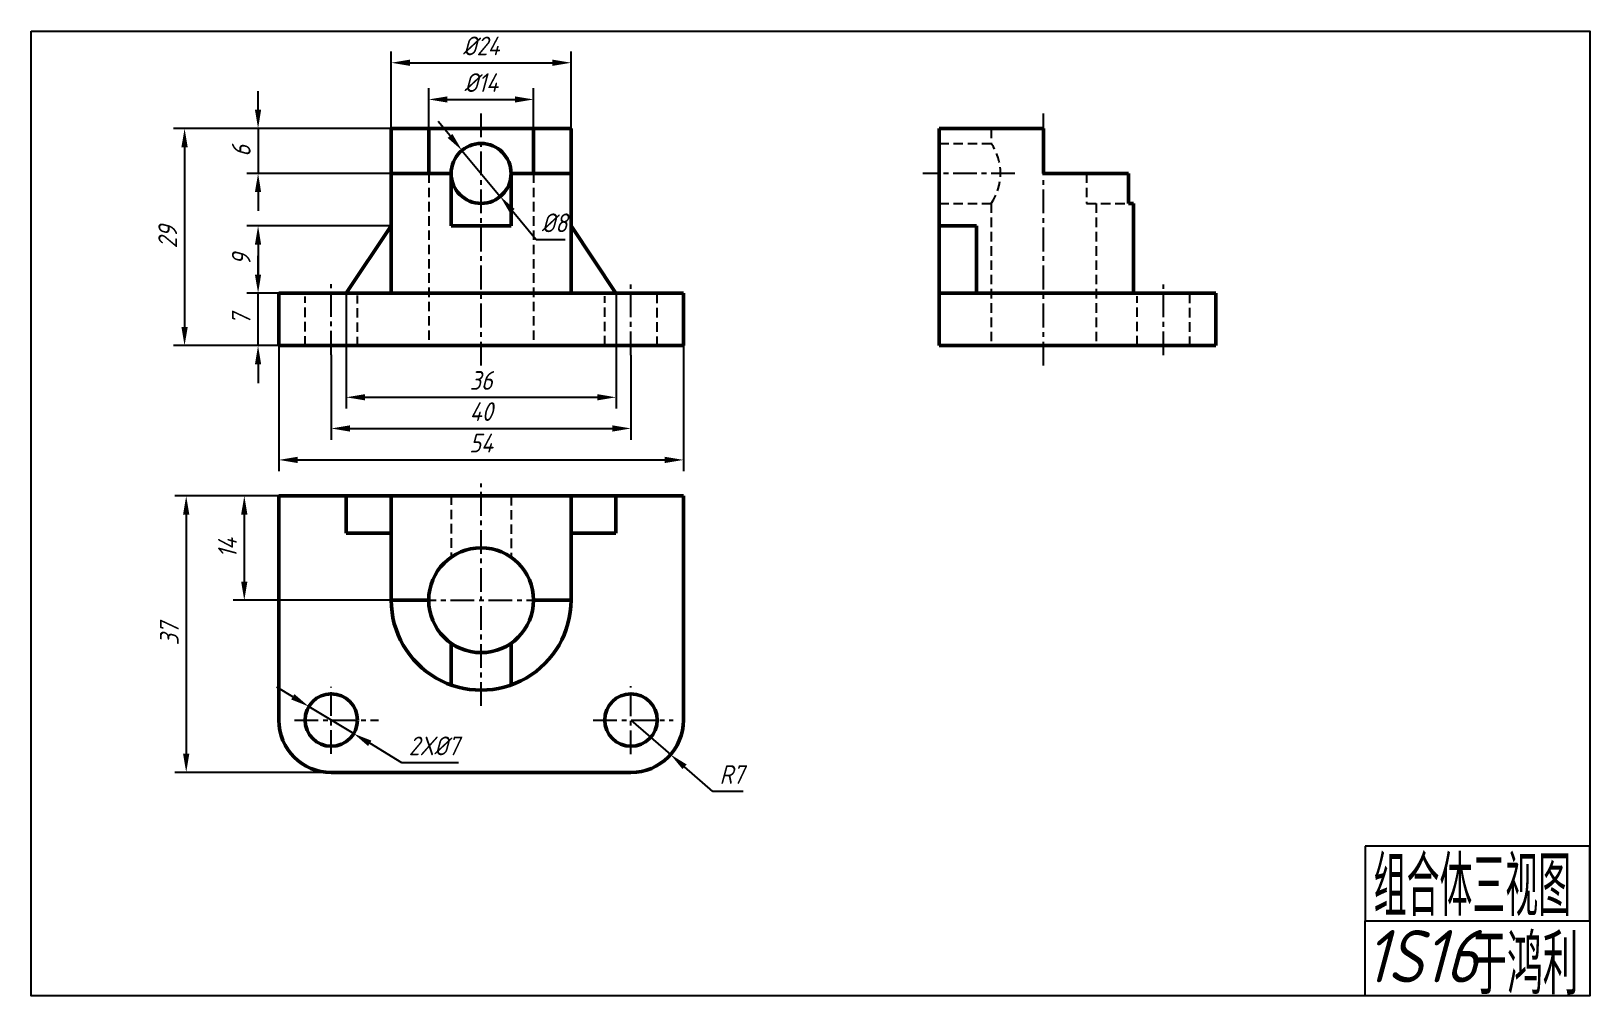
# Model space of a CAD drawing. Header units: millimetres. Extents: x 440 to 3345, y 301 to 1495.
# Drawn here: x 1499.6 to 1707.6, y 1047.7 to 1176.5 of the extents above; entities that cross this region are included whole.
import ezdxf

# ---------------------------------------------------------------- set-up
doc = ezdxf.new("R2010")
doc.units = ezdxf.units.MM
doc.header["$LTSCALE"] = 0.1
doc.linetypes.add('CENTER', pattern=[50.8, 31.75, -6.35, 6.35, -6.35])
doc.linetypes.add('DASHED', pattern=[19.05, 12.7, -6.35])
doc.layers.get('0').update_dxf_attribs({"color": 3, "lineweight": 50})
for name, color, linetype, lineweight in [('04', 2, 'DASHED', 25), ('05', 1, 'CENTER', 25), ('08', 6, 'Continuous', 25), ('11', 4, 'Continuous', 25)]:
    doc.layers.add(name, color=color, linetype=linetype, lineweight=lineweight)
doc.styles.add('gbeitc', font='gbeitc.shx')
doc.styles.get("Standard").update_dxf_attribs({"font": 'simfang.ttf'})
doc.dimstyles.new('2.5', dxfattribs={"dimtxt": 2.5, "dimasz": 2.5, "dimexe": 1.5, "dimexo": 0, "dimgap": 1, "dimtad": 1, "dimtoh": 1, "dimtxsty": 'gbeitc', "dimcen": 2.5, "dimclrt": 2, "dimadec": 0, "dimazin": 0, "dimtfac": 1, "dimtmove": 0, "dimatfit": 3, "dimfxl": 1, "dimtfillclr": 256, "dimarcsym": 0})
doc.dimstyles.new('2.5C', dxfattribs={"dimtxt": 2.5, "dimasz": 2.5, "dimexe": 1.5, "dimexo": 0, "dimgap": 1, "dimtad": 1, "dimtoh": 1, "dimtxsty": 'gbeitc', "dimcen": 2.5, "dimclrt": 2, "dimadec": 0, "dimazin": 0, "dimtfac": 1, "dimtmove": 0, "dimatfit": 3, "dimfxl": 1, "dimtfillclr": 256, "dimarcsym": 0})

# ---------------------------------------------------------------- blocks, each defined once
blk = doc.blocks.new('*D28')
at = {"layer": '08', "color": 0, "lineweight": -2, "transparency": 16777216}
for p, q in [((1529.88, 1144.04), (1529.88, 1146.54)), ((1532.65, 1141.54), (1528.38, 1141.54)), ((1529.88, 1134.54), (1529.88, 1141.54)), ((1532.65, 1134.54), (1528.38, 1134.54)), ((1529.88, 1132.04), (1529.88, 1129.54))]:
    blk.add_line(p, q, dxfattribs=at)
at = {"layer": '08', "color": 0, "transparency": 16777216}
for points in [[(1529.46, 1144.04), (1530.29, 1144.04), (1529.88, 1141.54)], [(1529.46, 1132.04), (1530.29, 1132.04), (1529.88, 1134.54)]]:
    blk.add_solid(points, dxfattribs=at)
at = {"layer": 'Defpoints', "color": 0, "transparency": 16777216}
for p in [(1529.88, 1141.54), (1532.65, 1141.54), (1532.65, 1134.54)]:
    blk.add_point(p, dxfattribs=at)
at = {"layer": '08', "color": 2, "transparency": 16777216, "insert": (1527.63, 1138.04), "char_height": 2.5, "attachment_point": 5, "rotation": 90, "style": 'gbeitc'}
blk.add_mtext('7', dxfattribs=at)
blk = doc.blocks.new('*D29')
at = {"layer": '08', "color": 0, "lineweight": -2, "transparency": 16777216}
for p, q in [((1547.65, 1163.54), (1518.57, 1163.54)), ((1520.07, 1161.04), (1520.07, 1137.04)), ((1532.65, 1134.54), (1518.57, 1134.54))]:
    blk.add_line(p, q, dxfattribs=at)
at = {"layer": '08', "color": 0, "transparency": 16777216}
for points in [[(1519.65, 1161.04), (1520.49, 1161.04), (1520.07, 1163.54)], [(1519.65, 1137.04), (1520.49, 1137.04), (1520.07, 1134.54)]]:
    blk.add_solid(points, dxfattribs=at)
at = {"layer": 'Defpoints', "color": 0, "transparency": 16777216}
for p in [(1547.65, 1163.54), (1520.07, 1134.54), (1532.65, 1134.54)]:
    blk.add_point(p, dxfattribs=at)
at = {"layer": '08', "color": 2, "transparency": 16777216, "insert": (1517.82, 1149.04), "char_height": 2.5, "attachment_point": 5, "rotation": 90, "style": 'gbeitc'}
blk.add_mtext('29', dxfattribs=at)
blk = doc.blocks.new('*D30')
at = {"layer": '08', "color": 0, "lineweight": -2, "transparency": 16777216}
for p, q in [((1529.88, 1166.04), (1529.88, 1168.54)), ((1547.65, 1163.54), (1528.38, 1163.54)), ((1529.88, 1163.54), (1529.88, 1157.54)), ((1547.65, 1157.54), (1528.38, 1157.54)), ((1529.88, 1155.04), (1529.88, 1152.54))]:
    blk.add_line(p, q, dxfattribs=at)
at = {"layer": '08', "color": 0, "transparency": 16777216}
for points in [[(1529.46, 1166.04), (1530.29, 1166.04), (1529.88, 1163.54)], [(1529.46, 1155.04), (1530.29, 1155.04), (1529.88, 1157.54)]]:
    blk.add_solid(points, dxfattribs=at)
at = {"layer": 'Defpoints', "color": 0, "transparency": 16777216}
for p in [(1547.65, 1163.54), (1529.88, 1157.54), (1547.65, 1157.54)]:
    blk.add_point(p, dxfattribs=at)
at = {"layer": '08', "color": 2, "transparency": 16777216, "insert": (1527.63, 1160.54), "char_height": 2.5, "attachment_point": 5, "rotation": 90, "style": 'gbeitc'}
blk.add_mtext('6', dxfattribs=at)
blk = doc.blocks.new('*D31')
at = {"layer": '08', "color": 0, "lineweight": -2, "transparency": 16777216}
for p, q in [((1547.65, 1150.54), (1528.38, 1150.54)), ((1529.88, 1148.04), (1529.88, 1144.04)), ((1547.65, 1141.54), (1528.38, 1141.54))]:
    blk.add_line(p, q, dxfattribs=at)
at = {"layer": '08', "color": 0, "transparency": 16777216}
for points in [[(1529.46, 1148.04), (1530.29, 1148.04), (1529.88, 1150.54)], [(1529.46, 1144.04), (1530.29, 1144.04), (1529.88, 1141.54)]]:
    blk.add_solid(points, dxfattribs=at)
at = {"layer": 'Defpoints', "color": 0, "transparency": 16777216}
for p in [(1547.65, 1150.54), (1529.88, 1141.54), (1547.65, 1141.54)]:
    blk.add_point(p, dxfattribs=at)
at = {"layer": '08', "color": 2, "transparency": 16777216, "insert": (1527.63, 1146.04), "char_height": 2.5, "attachment_point": 5, "rotation": 90, "style": 'gbeitc'}
blk.add_mtext('9', dxfattribs=at)
blk = doc.blocks.new('*D32')
at = {"layer": '08', "color": 0, "lineweight": -2, "transparency": 16777216}
for p, q in [((1539.65, 1133.33), (1539.65, 1121.98)), ((1579.65, 1133.26), (1579.65, 1121.98)), ((1542.15, 1123.48), (1577.15, 1123.48))]:
    blk.add_line(p, q, dxfattribs=at)
at = {"layer": '08', "color": 0, "transparency": 16777216}
for points in [[(1542.15, 1123.9), (1542.15, 1123.06), (1539.65, 1123.48)], [(1577.15, 1123.9), (1577.15, 1123.06), (1579.65, 1123.48)]]:
    blk.add_solid(points, dxfattribs=at)
at = {"layer": 'Defpoints', "color": 0, "transparency": 16777216}
for p in [(1539.65, 1133.33), (1579.65, 1133.26), (1579.65, 1123.48)]:
    blk.add_point(p, dxfattribs=at)
at = {"layer": '08', "color": 2, "transparency": 16777216, "insert": (1559.65, 1125.73), "char_height": 2.5, "attachment_point": 5, "style": 'gbeitc'}
blk.add_mtext('40', dxfattribs=at)
blk = doc.blocks.new('*D33')
at = {"layer": '08', "color": 0, "lineweight": -2, "transparency": 16777216}
for p, q in [((1532.65, 1134.54), (1532.65, 1117.78)), ((1586.65, 1134.54), (1586.65, 1117.78)), ((1535.15, 1119.28), (1584.15, 1119.28))]:
    blk.add_line(p, q, dxfattribs=at)
at = {"layer": '08', "color": 0, "transparency": 16777216}
for points in [[(1535.15, 1119.7), (1535.15, 1118.86), (1532.65, 1119.28)], [(1584.15, 1119.7), (1584.15, 1118.86), (1586.65, 1119.28)]]:
    blk.add_solid(points, dxfattribs=at)
at = {"layer": 'Defpoints', "color": 0, "transparency": 16777216}
for p in [(1532.65, 1134.54), (1586.65, 1134.54), (1586.65, 1119.28)]:
    blk.add_point(p, dxfattribs=at)
at = {"layer": '08', "color": 2, "transparency": 16777216, "insert": (1559.65, 1121.53), "char_height": 2.5, "attachment_point": 5, "style": 'gbeitc'}
blk.add_mtext('54', dxfattribs=at)
blk = doc.blocks.new('*D34')
at = {"layer": '08', "color": 0, "lineweight": -2, "transparency": 16777216}
for p, q in [((1532.65, 1114.48), (1518.79, 1114.48)), ((1520.29, 1111.98), (1520.29, 1080.04)), ((1539.65, 1077.54), (1518.79, 1077.54))]:
    blk.add_line(p, q, dxfattribs=at)
at = {"layer": '08', "color": 0, "transparency": 16777216}
for points in [[(1519.87, 1111.98), (1520.7, 1111.98), (1520.29, 1114.48)], [(1519.87, 1080.04), (1520.7, 1080.04), (1520.29, 1077.54)]]:
    blk.add_solid(points, dxfattribs=at)
at = {"layer": 'Defpoints', "color": 0, "transparency": 16777216}
for p in [(1532.65, 1114.48), (1520.29, 1077.54), (1539.65, 1077.54)]:
    blk.add_point(p, dxfattribs=at)
at = {"layer": '08', "color": 2, "transparency": 16777216, "insert": (1518.04, 1096.01), "char_height": 2.5, "attachment_point": 5, "rotation": 90, "style": 'gbeitc'}
blk.add_mtext('37', dxfattribs=at)
blk = doc.blocks.new('*D35')
at = {"layer": '08', "color": 0, "lineweight": -2, "transparency": 16777216}
for p, q in [((1534.52, 1087.65), (1532.38, 1088.94)), ((1536.65, 1086.35), (1542.64, 1082.73)), ((1549.06, 1078.84), (1544.78, 1081.43)), ((1556.62, 1078.84), (1549.06, 1078.84))]:
    blk.add_line(p, q, dxfattribs=at)
at = {"layer": '08', "color": 0, "transparency": 16777216}
for points in [[(1534.73, 1088), (1534.3, 1087.29), (1536.65, 1086.35)], [(1545, 1081.79), (1544.56, 1081.07), (1542.64, 1082.73)]]:
    blk.add_solid(points, dxfattribs=at)
at = {"layer": 'Defpoints', "color": 0, "transparency": 16777216}
for p in [(1536.65, 1086.35), (1542.64, 1082.73)]:
    blk.add_point(p, dxfattribs=at)
at = {"layer": '08', "color": 2, "transparency": 16777216, "insert": (1553.34, 1081.09), "char_height": 2.5, "attachment_point": 5, "style": 'gbeitc'}
blk.add_mtext('2X%%C7', dxfattribs=at)
blk = doc.blocks.new('*D36')
at = {"layer": '08', "color": 0, "lineweight": -2, "transparency": 16777216}
for p, q in [((1552.65, 1163.54), (1552.65, 1168.92)), ((1555.15, 1167.42), (1564.15, 1167.42)), ((1566.65, 1163.54), (1566.65, 1168.92))]:
    blk.add_line(p, q, dxfattribs=at)
at = {"layer": '08', "color": 0, "transparency": 16777216}
for points in [[(1555.15, 1167.83), (1555.15, 1167), (1552.65, 1167.42)], [(1564.15, 1167.83), (1564.15, 1167), (1566.65, 1167.42)]]:
    blk.add_solid(points, dxfattribs=at)
at = {"layer": 'Defpoints', "color": 0, "transparency": 16777216}
for p in [(1566.65, 1167.42), (1552.65, 1163.54), (1566.65, 1163.54)]:
    blk.add_point(p, dxfattribs=at)
at = {"layer": '08', "color": 2, "transparency": 16777216, "insert": (1559.65, 1169.67), "char_height": 2.5, "attachment_point": 5, "style": 'gbeitc'}
blk.add_mtext('%%C14', dxfattribs=at)
blk = doc.blocks.new('*D37')
at = {"layer": '08', "color": 0, "lineweight": -2, "transparency": 16777216}
for p, q in [((1547.65, 1163.54), (1547.65, 1173.82)), ((1571.65, 1163.54), (1571.65, 1173.82)), ((1550.15, 1172.32), (1569.15, 1172.32))]:
    blk.add_line(p, q, dxfattribs=at)
at = {"layer": '08', "color": 0, "transparency": 16777216}
for points in [[(1550.15, 1172.74), (1550.15, 1171.9), (1547.65, 1172.32)], [(1569.15, 1172.74), (1569.15, 1171.9), (1571.65, 1172.32)]]:
    blk.add_solid(points, dxfattribs=at)
at = {"layer": 'Defpoints', "color": 0, "transparency": 16777216}
for p in [(1571.65, 1172.32), (1547.65, 1163.54), (1571.65, 1163.54)]:
    blk.add_point(p, dxfattribs=at)
at = {"layer": '08', "color": 2, "transparency": 16777216, "insert": (1559.65, 1174.57), "char_height": 2.5, "attachment_point": 5, "style": 'gbeitc'}
blk.add_mtext('%%C24', dxfattribs=at)
blk = doc.blocks.new('*D38')
at = {"layer": '08', "color": 0, "lineweight": -2, "transparency": 16777216}
for p, q in [((1555.5, 1162.54), (1553.9, 1164.47)), ((1557.09, 1160.62), (1562.2, 1154.46)), ((1566.99, 1148.69), (1563.8, 1152.54)), ((1570.85, 1148.69), (1566.99, 1148.69))]:
    blk.add_line(p, q, dxfattribs=at)
at = {"layer": '08', "color": 0, "transparency": 16777216}
for points in [[(1555.82, 1162.81), (1555.18, 1162.28), (1557.09, 1160.62)], [(1564.12, 1152.8), (1563.48, 1152.27), (1562.2, 1154.46)]]:
    blk.add_solid(points, dxfattribs=at)
at = {"layer": 'Defpoints', "color": 0, "transparency": 16777216}
for p in [(1557.09, 1160.62), (1562.2, 1154.46)]:
    blk.add_point(p, dxfattribs=at)
at = {"layer": '08', "color": 2, "transparency": 16777216, "insert": (1569.42, 1150.94), "char_height": 2.5, "attachment_point": 5, "style": 'gbeitc'}
blk.add_mtext('%%C8', dxfattribs=at)
blk = doc.blocks.new('*D39')
at = {"layer": '08', "color": 0, "lineweight": -2, "transparency": 16777216}
for p, q in [((1547.65, 1114.48), (1526.54, 1114.48)), ((1528.04, 1111.98), (1528.04, 1103.04)), ((1547.65, 1100.54), (1526.54, 1100.54))]:
    blk.add_line(p, q, dxfattribs=at)
at = {"layer": '08', "color": 0, "transparency": 16777216}
for points in [[(1527.62, 1111.98), (1528.46, 1111.98), (1528.04, 1114.48)], [(1527.62, 1103.04), (1528.46, 1103.04), (1528.04, 1100.54)]]:
    blk.add_solid(points, dxfattribs=at)
at = {"layer": 'Defpoints', "color": 0, "transparency": 16777216}
for p in [(1547.65, 1114.48), (1528.04, 1100.54), (1547.65, 1100.54)]:
    blk.add_point(p, dxfattribs=at)
at = {"layer": '08', "color": 2, "transparency": 16777216, "insert": (1525.79, 1107.51), "char_height": 2.5, "attachment_point": 5, "rotation": 90, "style": 'gbeitc'}
blk.add_mtext('14', dxfattribs=at)
blk = doc.blocks.new('*D40')
at = {"layer": '08', "color": 0, "lineweight": -2, "transparency": 16777216}
for p, q in [((1579.65, 1084.54), (1584.92, 1079.94)), ((1590.58, 1075.01), (1586.81, 1078.3)), ((1594.6, 1075.01), (1590.58, 1075.01))]:
    blk.add_line(p, q, dxfattribs=at)
at = {"layer": '08', "color": 0, "transparency": 16777216}
blk.add_solid([(1587.08, 1078.61), (1586.53, 1077.98), (1584.92, 1079.94)], dxfattribs=at)
at = {"layer": 'Defpoints', "color": 0, "transparency": 16777216}
for p in [(1579.65, 1084.54), (1584.92, 1079.94)]:
    blk.add_point(p, dxfattribs=at)
at = {"layer": '08', "color": 2, "transparency": 16777216, "insert": (1593.09, 1077.26), "char_height": 2.5, "attachment_point": 5, "style": 'gbeitc'}
blk.add_mtext('R7', dxfattribs=at)
blk = doc.blocks.new('*D41')
at = {"layer": '08', "color": 0, "lineweight": -2, "transparency": 16777216}
for p, q in [((1541.65, 1141.54), (1541.65, 1126.14)), ((1577.65, 1141.54), (1577.65, 1126.14)), ((1544.15, 1127.64), (1575.15, 1127.64))]:
    blk.add_line(p, q, dxfattribs=at)
at = {"layer": '08', "color": 0, "transparency": 16777216}
for points in [[(1544.15, 1128.06), (1544.15, 1127.23), (1541.65, 1127.64)], [(1575.15, 1128.06), (1575.15, 1127.23), (1577.65, 1127.64)]]:
    blk.add_solid(points, dxfattribs=at)
at = {"layer": 'Defpoints', "color": 0, "transparency": 16777216}
for p in [(1541.65, 1141.54), (1577.65, 1141.54), (1577.65, 1127.64)]:
    blk.add_point(p, dxfattribs=at)
at = {"layer": '08', "color": 2, "transparency": 16777216, "insert": (1559.65, 1129.89), "char_height": 2.5, "attachment_point": 5, "style": 'gbeitc'}
blk.add_mtext('36', dxfattribs=at)

msp = doc.modelspace()

# ---------------------------------------------------------------- linework, layer by layer
for p, q in [((1547.648, 1141.539), (1547.648, 1163.539)), ((1547.648, 1163.539), (1571.648, 1163.539)), ((1552.648, 1163.539), (1552.648, 1157.539)), ((1566.648, 1163.539), (1566.648, 1157.539)), ((1571.648, 1163.539), (1571.648, 1141.539)), ((1620.781, 1163.539), (1634.72, 1163.539)), ((1620.781, 1161.539), (1620.781, 1163.539)), ((1634.72, 1163.539), (1634.72, 1157.539)), ((1620.781, 1161.539), (1620.781, 1153.539)), ((1547.648, 1157.539), (1555.648, 1157.539)), ((1555.648, 1157.539), (1555.648, 1150.539)), ((1563.648, 1150.539), (1563.648, 1157.539)), ((1563.648, 1157.539), (1571.648, 1157.539)), ((1634.72, 1157.539), (1646.034, 1157.539)), ((1646.034, 1153.539), (1646.034, 1157.539)), ((1620.781, 1134.539), (1620.781, 1153.539)), ((1646.034, 1153.539), (1646.72, 1153.539)), ((1646.72, 1153.539), (1646.72, 1141.539)), ((1541.648, 1141.539), (1547.648, 1150.539)), ((1555.648, 1150.539), (1563.648, 1150.539)), ((1571.648, 1150.539), (1577.648, 1141.539)), ((1625.781, 1150.539), (1620.781, 1150.539)), ((1620.781, 1150.539), (1620.781, 1141.539)), ((1625.781, 1141.539), (1625.781, 1150.539)), ((1532.648, 1141.539), (1532.648, 1134.539)), ((1536.115, 1141.539), (1532.648, 1141.539)), ((1586.648, 1141.539), (1536.148, 1141.539)), ((1559.648, 1141.539), (1586.648, 1141.539)), ((1586.648, 1134.539), (1586.648, 1141.539)), ((1620.781, 1141.539), (1657.72, 1141.539)), ((1620.781, 1141.539), (1625.781, 1141.539)), ((1657.72, 1141.539), (1657.72, 1134.539)), ((1532.648, 1134.539), (1543.148, 1134.539)), ((1543.153, 1134.539), (1586.648, 1134.539)), ((1586.648, 1134.539), (1586.648, 1134.539)), ((1657.72, 1134.539), (1620.781, 1134.539)), ((1532.648, 1114.479), (1586.648, 1114.479)), ((1532.648, 1114.479), (1532.648, 1084.539)), ((1541.648, 1114.479), (1541.648, 1109.479)), ((1547.648, 1114.479), (1547.648, 1100.539)), ((1571.648, 1100.539), (1571.648, 1114.479)), ((1577.648, 1114.479), (1577.648, 1109.479)), ((1586.648, 1114.479), (1586.648, 1084.539)), ((1541.648, 1109.479), (1547.648, 1109.479)), ((1577.648, 1109.479), (1571.648, 1109.479)), ((1552.648, 1100.539), (1547.648, 1100.539)), ((1566.648, 1100.539), (1571.648, 1100.549)), ((1555.648, 1094.795), (1555.648, 1089.226)), ((1563.648, 1094.795), (1563.648, 1089.226)), ((1539.648, 1077.539), (1579.648, 1077.539))]:
    msp.add_line(p, q)
for centre, radius in [((1559.648, 1157.539), 4), ((1559.648, 1100.539), 7), ((1539.648, 1084.539), 3.5), ((1579.648, 1084.539), 3.5)]:
    msp.add_circle(centre, radius)
for centre, radius, start, end in [((1559.648, 1100.539), 12, 180, 0.04469), ((1539.648, 1084.539), 7, 180, 270), ((1579.648, 1084.539), 7, 270, 0)]:
    msp.add_arc(centre, radius, start, end)
at = {"layer": '04'}
for p, q in [((1627.72, 1163.539), (1627.72, 1161.539)), ((1620.781, 1161.539), (1627.72, 1161.539)), ((1552.648, 1157.539), (1552.648, 1134.539)), ((1566.648, 1157.539), (1566.648, 1134.539)), ((1640.465, 1157.539), (1640.465, 1153.539)), ((1640.465, 1157.539), (1641.72, 1157.539)), ((1620.781, 1153.539), (1627.72, 1153.539)), ((1627.72, 1153.539), (1627.72, 1134.539)), ((1640.465, 1153.539), (1646.034, 1153.539)), ((1641.72, 1153.539), (1641.72, 1134.539)), ((1536.148, 1134.539), (1536.148, 1141.119)), ((1543.148, 1134.469), (1543.148, 1141.243)), ((1576.148, 1134.561), (1576.148, 1141.141)), ((1583.148, 1134.49), (1583.148, 1141.265)), ((1647.22, 1134.561), (1647.22, 1141.141)), ((1654.22, 1134.49), (1654.22, 1141.265)), ((1555.648, 1114.539), (1555.648, 1106.284)), ((1563.648, 1114.479), (1563.648, 1106.284))]:
    msp.add_line(p, q, dxfattribs=at)
msp.add_arc((1621.976, 1157.539), 7, 325.1501, 34.8499, dxfattribs=at)
at = {"layer": '05'}
for p, q in [((1559.648, 1131.893), (1559.648, 1166.107)), ((1634.72, 1131.893), (1634.72, 1166.107)), ((1630.894, 1157.539), (1618.586, 1157.539)), ((1539.648, 1133.329), (1539.648, 1142.741)), ((1579.648, 1133.258), (1579.648, 1142.701)), ((1650.72, 1133.258), (1650.72, 1142.701)), ((1559.648, 1086.424), (1559.648, 1116.147)), ((1550.478, 1100.539), (1568.701, 1100.539)), ((1539.648, 1080.018), (1539.648, 1088.985)), ((1579.648, 1079.985), (1579.648, 1089.067)), ((1534.746, 1084.539), (1545.95, 1084.539)), ((1574.601, 1084.539), (1585.295, 1084.539))]:
    msp.add_line(p, q, dxfattribs=at)
at = {"layer": '08'}
for p, q in [((1707.619, 1067.707), (1677.619, 1067.707)), ((1677.619, 1067.707), (1677.619, 1057.707)), ((1707.619, 1057.707), (1707.619, 1067.707)), ((1677.619, 1047.707), (1677.619, 1057.707)), ((1677.619, 1057.707), (1707.619, 1057.707)), ((1707.619, 1047.707), (1677.619, 1047.707))]:
    msp.add_line(p, q, dxfattribs=at)
msp.add_lwpolyline([(1499.596, 1176.54), (1707.619, 1176.54), (1707.619, 1047.707), (1499.596, 1047.707)], close=True, dxfattribs=at)
at = {"layer": '11'}
msp.add_line((1559.648, 1141.539), (1566.668, 1141.539), dxfattribs=at)

# ---------------------------------------------------------------- texts
at = {"layer": '08'}
for s, width, p in [('组合体三视图', 0.46, (1678.768, 1059.118)), ('于鸿利', 0.5, (1691.798, 1048.649))]:
    msp.add_text(s, height=7, dxfattribs=dict(at, width=width)).set_placement(p)
at = {"layer": '08', "style": 'gbeitc'}
msp.add_text('1S16', height=7, dxfattribs=at).set_placement((1677.619, 1049.497))

# ---------------------------------------------------------------- dimensions: what is measured, and where the dimension line sits
at = {"layer": '08'}
for base, p1, p2, picture, middle in [((1571.648, 1172.319), (1547.648, 1163.539), (1571.648, 1163.539), '*D37', (1559.648, 1174.569)), ((1566.648, 1167.415), (1552.648, 1163.539), (1566.648, 1163.539), '*D36', (1559.648, 1169.665))]:
    dim = msp.add_linear_dim(base=base, p1=p1, p2=p2, dimstyle='2.5C', override={"dimpost": '%%C<>'}, dxfattribs=at)
    dim.commit()
    dim.dimension.update_dxf_attribs({"geometry": picture, "text_midpoint": middle})
for base, p1, p2, picture, middle in [((1529.875, 1157.539), (1547.648, 1163.539), (1547.648, 1157.539), '*D30', (1527.625, 1160.539)), ((1520.071, 1134.539), (1547.648, 1163.539), (1532.648, 1134.539), '*D29', (1517.821, 1149.039)), ((1529.876, 1141.539), (1547.648, 1150.539), (1547.648, 1141.539), '*D31', (1527.626, 1146.039)), ((1529.876, 1141.539), (1532.648, 1134.539), (1532.648, 1141.539), '*D28', (1527.626, 1138.039))]:
    dim = msp.add_linear_dim(base=base, p1=p1, p2=p2, angle=90, dimstyle='2.5', dxfattribs=at)
    dim.commit()
    dim.dimension.update_dxf_attribs({"geometry": picture, "text_midpoint": middle})
dim = msp.add_diameter_dim_2p(p1=(1557.095, 1160.618), p2=(1562.201, 1154.46), dimstyle='2.5C', override={"dimpost": '%%C<>'}, dxfattribs=at)
dim.commit()
dim.dimension.update_dxf_attribs({"geometry": '*D38', "text_midpoint": (1569.421, 1148.687)})
for base, p1, p2, picture, middle in [((1577.648, 1127.644), (1541.648, 1141.539), (1577.648, 1141.539), '*D41', (1559.648, 1129.894)), ((1586.648, 1119.278), (1532.648, 1134.539), (1586.648, 1134.539), '*D33', (1559.648, 1121.528)), ((1579.648, 1123.481), (1539.648, 1133.329), (1579.648, 1133.258), '*D32', (1559.648, 1125.731))]:
    dim = msp.add_linear_dim(base=base, p1=p1, p2=p2, dimstyle='2.5', dxfattribs=at)
    dim.commit()
    dim.dimension.update_dxf_attribs({"geometry": picture, "text_midpoint": middle})
dim = msp.add_linear_dim(base=(1520.286, 1077.539), p1=(1532.648, 1114.479), p2=(1539.648, 1077.539), angle=90, text='37', dimstyle='2.5', dxfattribs=at)
dim.commit()
dim.dimension.update_dxf_attribs({"geometry": '*D34', "text_midpoint": (1518.036, 1096.009)})
dim = msp.add_linear_dim(base=(1528.04, 1100.539), p1=(1547.648, 1114.479), p2=(1547.648, 1100.539), angle=90, text='14', dimstyle='2.5C', override={"dimpost": '%%C<>'}, dxfattribs=at)
dim.commit()
dim.dimension.update_dxf_attribs({"geometry": '*D39', "text_midpoint": (1525.79, 1107.509)})
dim = msp.add_diameter_dim_2p(p1=(1536.654, 1086.353), p2=(1542.642, 1082.726), text='2X%%C7', dimstyle='2.5', dxfattribs=at)
dim.commit()
dim.dimension.update_dxf_attribs({"geometry": '*D35', "text_midpoint": (1553.338, 1081.091)})
dim = msp.add_radius_dim(center=(1579.648, 1084.539), mpoint=(1584.924, 1079.939), dimstyle='2.5', dxfattribs=at)
dim.commit()
dim.dimension.update_dxf_attribs({"geometry": '*D40', "text_midpoint": (1593.088, 1077.26)})

doc.saveas('drawing.dxf')
